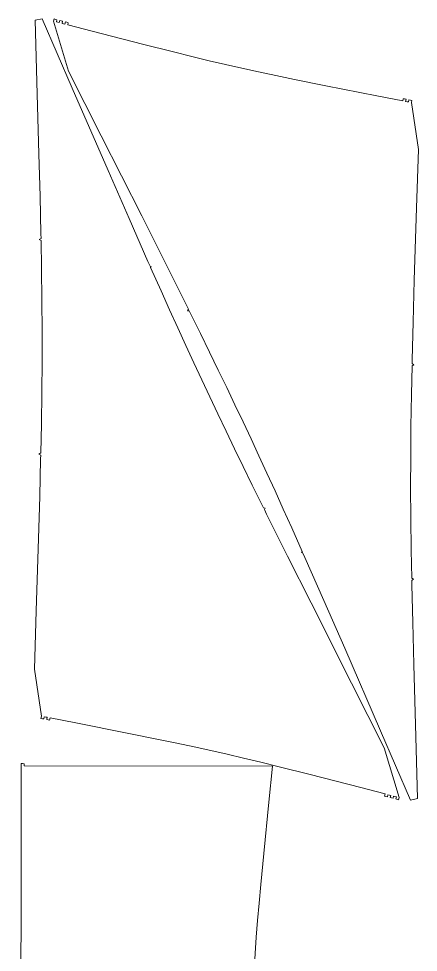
# Model space of a CAD drawing. Header units: millimetres. Extents: x -700 to 700, y -18553 to 18579.
# Drawn here: x -700 to 679, y -15335 to -12117 of the extents above; entities that cross this region are included whole.
import ezdxf

# ---------------------------------------------------------------- set-up
doc = ezdxf.new("R2010")
doc.units = ezdxf.units.MM
doc.header["$MEASUREMENT"] = 0

msp = doc.modelspace()

# ---------------------------------------------------------------- linework, layer by layer
at = {"color": 250, "lineweight": 13}
for points, knots in [([(613.0115, -14801.4933), (613.0115, -14801.4933), (561.6159, -14629.3961), (561.6159, -14629.3961), (561.6159, -14629.3961), (561.6159, -14629.3961), (448.7283, -14406.6612), (448.7283, -14406.6612), (448.7283, -14406.6612), (448.7283, -14406.6612), (308.9656, -14130.2285), (308.9656, -14130.2285), (308.9656, -14130.2285), (308.9656, -14130.2285), (228.0104, -13969.2904), (228.0104, -13969.2904), (228.0104, -13969.2904), (228.0104, -13969.2904), (155.6839, -13824.4378), (155.6839, -13824.4378), (155.6839, -13824.4378), (155.6839, -13824.4378), (147.8006, -13808.4956), (147.8006, -13808.4956), (147.8006, -13808.4956), (147.8006, -13808.4956), (150.5645, -13803.4111), (150.5645, -13803.4111), (150.5645, -13803.4111), (150.5645, -13803.4111), (144.864, -13802.5569), (144.864, -13802.5569), (144.864, -13802.5569), (144.864, -13802.5569), (106.2486, -13724.4666), (106.2486, -13724.4666), (106.2486, -13724.4666), (106.2486, -13724.4666), (74.9494, -13660.6818), (74.9494, -13660.6818), (74.9494, -13660.6818), (74.9494, -13660.6818), (44.8372, -13598.8534), (44.8372, -13598.8534), (44.8372, -13598.8534), (44.8372, -13598.8534), (15.6993, -13538.5286), (15.6993, -13538.5286), (15.6993, -13538.5286), (15.6993, -13538.5286), (-12.6796, -13479.2485), (-12.6796, -13479.2485), (-12.6796, -13479.2485), (-12.6796, -13479.2485), (-40.5152, -13420.5545), (-40.5152, -13420.5545), (-40.5152, -13420.5545), (-40.5152, -13420.5545), (-68.023, -13361.9875), (-68.023, -13361.9875), (-68.023, -13361.9875), (-68.023, -13361.9875), (-95.4188, -13303.0884), (-95.4188, -13303.0884), (-95.4188, -13303.0884), (-95.4188, -13303.0884), (-122.9181, -13243.398), (-122.9181, -13243.398), (-122.9181, -13243.398), (-122.9181, -13243.398), (-150.7365, -13182.4573), (-150.7365, -13182.4573), (-150.7365, -13182.4573), (-150.7365, -13182.4573), (-179.0896, -13119.8074), (-179.0896, -13119.8074), (-179.0896, -13119.8074), (-179.0896, -13119.8074), (-208.1926, -13054.9896), (-208.1926, -13054.9896), (-208.1926, -13054.9896), (-208.1926, -13054.9896), (-244.382, -12973.7265), (-244.382, -12973.7265), (-244.382, -12973.7265), (-244.382, -12973.7265), (-241.9566, -12970.5222), (-241.9566, -12970.5222), (-241.9566, -12970.5222), (-241.9566, -12970.5222), (-245.923, -12970.2662), (-245.923, -12970.2662), (-245.923, -12970.2662), (-245.923, -12970.2662), (-253.5684, -12953.0983), (-253.5684, -12953.0983), (-253.5684, -12953.0983), (-253.5684, -12953.0983), (-318.8572, -12804.9551), (-318.8572, -12804.9551), (-318.8572, -12804.9551), (-318.8572, -12804.9551), (-391.0157, -12639.9005), (-391.0157, -12639.9005), (-391.0157, -12639.9005), (-391.0157, -12639.9005), (-514.5064, -12355.8428), (-514.5064, -12355.8428), (-514.5064, -12355.8428), (-514.5064, -12355.8428), (-618.2254, -12116.624), (-618.2254, -12116.624), (-618.2254, -12116.624), (-618.2254, -12116.624), (-642.4088, -12122.0036), (-642.4088, -12122.0036), (-642.4088, -12122.0036), (-642.4088, -12122.0036), (-636.3248, -12334.2299), (-636.3248, -12334.2299), (-636.3248, -12334.2299), (-636.3248, -12334.2299), (-629.4239, -12583.4769), (-629.4239, -12583.4769), (-629.4239, -12583.4769), (-629.4239, -12583.4769), (-625.708, -12728.4412), (-625.708, -12728.4412), (-625.708, -12728.4412), (-625.708, -12728.4412), (-622.7547, -12858.7288), (-622.7547, -12858.7288), (-622.7547, -12858.7288), (-622.7547, -12858.7288), (-622.4743, -12873.9748), (-622.4743, -12873.9748), (-622.4743, -12873.9748), (-622.4743, -12873.9748), (-628.7529, -12877.6808), (-628.7529, -12877.6808), (-628.7529, -12877.6808), (-628.7529, -12877.6808), (-622.3381, -12881.3806), (-622.3381, -12881.3806), (-622.3381, -12881.3806), (-622.3381, -12881.3806), (-620.5685, -12977.592), (-620.5685, -12977.592), (-620.5685, -12977.592), (-620.5685, -12977.592), (-619.1533, -13088.2887), (-619.1533, -13088.2887), (-619.1533, -13088.2887), (-619.1533, -13088.2887), (-618.5133, -13194.0802), (-618.5133, -13194.0802), (-618.5133, -13194.0802), (-618.5133, -13194.0802), (-618.6524, -13298.2318), (-618.6524, -13298.2318), (-618.6524, -13298.2318), (-618.6524, -13298.2318), (-619.5748, -13404.0114), (-619.5748, -13404.0114), (-619.5748, -13404.0114), (-619.5748, -13404.0114), (-621.285, -13514.687), (-621.285, -13514.687), (-621.285, -13514.687), (-621.285, -13514.687), (-623.3693, -13613.6592), (-623.3693, -13613.6592), (-623.3693, -13613.6592), (-623.3693, -13613.6592), (-629.4445, -13617.3618), (-629.4445, -13617.3618), (-629.4445, -13617.3618), (-629.4445, -13617.3618), (-623.5291, -13621.248), (-623.5291, -13621.248), (-623.5291, -13621.248), (-623.5291, -13621.248), (-623.7877, -13633.524), (-623.7877, -13633.524), (-623.7877, -13633.524), (-623.7877, -13633.524), (-627.0877, -13763.7837), (-627.0877, -13763.7837), (-627.0877, -13763.7837), (-627.0877, -13763.7837), (-631.1894, -13908.7239), (-631.1894, -13908.7239), (-631.1894, -13908.7239), (-631.1894, -13908.7239), (-638.7535, -14157.9356), (-638.7535, -14157.9356), (-638.7535, -14157.9356), (-638.7535, -14157.9356), (-645.0564, -14359.0936), (-645.0564, -14359.0936), (-645.0564, -14359.0936), (-645.0564, -14359.0936), (-621.0004, -14520.9352), (-621.0004, -14520.9352), (-621.0004, -14520.9352), (-621.0004, -14520.9352), (-622.5772, -14528.3443), (-622.5772, -14528.3443), (-622.5772, -14528.3443), (-622.5772, -14528.3443), (-617.595, -14529.4023), (-617.595, -14529.4023), (-617.595, -14529.4023), (-617.595, -14529.4023), (-612.6618, -14530.4355), (-612.6618, -14530.4355), (-612.6618, -14530.4355), (-612.6618, -14530.4355), (-611.1947, -14522.8966), (-611.1947, -14522.8966), (-611.1947, -14522.8966), (-611.1947, -14522.8966), (-606.1888, -14523.8364), (-606.1888, -14523.8364), (-606.1888, -14523.8364), (-606.1888, -14523.8364), (-601.2377, -14524.7802), (-601.2377, -14524.7802), (-601.2377, -14524.7802), (-601.2377, -14524.7802), (-602.8145, -14532.1893), (-602.8145, -14532.1893), (-602.8145, -14532.1893), (-602.8145, -14532.1893), (-597.8323, -14533.2473), (-597.8323, -14533.2473), (-597.8323, -14533.2473), (-597.8323, -14533.2473), (-592.899, -14534.2805), (-592.899, -14534.2805), (-592.899, -14534.2805), (-592.899, -14534.2805), (-591.4319, -14526.7416), (-591.4319, -14526.7416), (-591.4319, -14526.7416), (-591.4319, -14526.7416), (-502.1841, -14544.267), (-502.1841, -14544.267), (-502.1841, -14544.267), (-502.1841, -14544.267), (-325.4387, -14578.9743), (-325.4387, -14578.9743), (-325.4387, -14578.9743), (-325.4387, -14578.9743), (-217.7877, -14600.6384), (-217.7877, -14600.6384), (-217.7877, -14600.6384), (-217.7877, -14600.6384), (-153.4787, -14613.9059), (-153.4787, -14613.9059), (-153.4787, -14613.9059), (-153.4787, -14613.9059), (-93.6662, -14626.5959), (-93.6662, -14626.5959), (-93.6662, -14626.5959), (-93.6662, -14626.5959), (-36.5997, -14639.1054), (-36.5997, -14639.1054), (-36.5997, -14639.1054), (-36.5997, -14639.1054), (19.4837, -14651.8343), (19.4837, -14651.8343), (19.4837, -14651.8343), (19.4837, -14651.8343), (76.3496, -14665.1831), (76.3496, -14665.1831), (76.3496, -14665.1831), (76.3496, -14665.1831), (135.7636, -14679.5527), (135.7636, -14679.5527), (135.7636, -14679.5527), (135.7636, -14679.5527), (199.4885, -14695.3434), (199.4885, -14695.3434), (199.4885, -14695.3434), (199.4885, -14695.3434), (305.935, -14722.2701), (305.935, -14722.2701), (305.935, -14722.2701), (305.935, -14722.2701), (480.3247, -14767.1648), (480.3247, -14767.1648), (480.3247, -14767.1648), (480.3247, -14767.1648), (564.3473, -14788.9031), (564.3473, -14788.9031), (564.3473, -14788.9031), (564.3473, -14788.9031), (562.3294, -14796.2044), (562.3294, -14796.2044), (562.3294, -14796.2044), (562.3294, -14796.2044), (567.2393, -14797.559), (567.2393, -14797.559), (567.2393, -14797.559), (567.2393, -14797.559), (572.1017, -14798.886), (572.1017, -14798.886), (572.1017, -14798.886), (572.1017, -14798.886), (574.0179, -14791.4485), (574.0179, -14791.4485), (574.0179, -14791.4485), (574.0179, -14791.4485), (578.9585, -14792.6867), (578.9585, -14792.6867), (578.9585, -14792.6867), (578.9585, -14792.6867), (583.8441, -14793.9255), (583.8441, -14793.9255), (583.8441, -14793.9255), (583.8441, -14793.9255), (581.8261, -14801.2268), (581.8261, -14801.2268), (581.8261, -14801.2268), (581.8261, -14801.2268), (586.7361, -14802.5814), (586.7361, -14802.5814), (586.7361, -14802.5814), (586.7361, -14802.5814), (591.5984, -14803.9084), (591.5984, -14803.9084), (591.5984, -14803.9084), (591.5984, -14803.9084), (593.5147, -14796.4709), (593.5147, -14796.4709), (593.5147, -14796.4709), (593.5147, -14796.4709), (598.4553, -14797.7091), (598.4553, -14797.7091), (598.4553, -14797.7091), (598.4553, -14797.7091), (603.3409, -14798.9479), (603.3409, -14798.9479), (603.3409, -14798.9479), (603.3409, -14798.9479), (601.3229, -14806.2492), (601.3229, -14806.2492), (601.3229, -14806.2492), (601.3229, -14806.2492), (606.2328, -14807.6038), (606.2328, -14807.6038), (606.2328, -14807.6038), (606.2328, -14807.6038), (611.0952, -14808.9308), (611.0952, -14808.9308), (611.0952, -14808.9308), (611.0952, -14808.9308), (613.0115, -14801.4933), (613.0115, -14801.4933)], [0, 0, 0, 0, 0.010989011, 0.010989011, 0.010989011, 0.010989011, 0.021978022, 0.021978022, 0.021978022, 0.021978022, 0.032967033, 0.032967033, 0.032967033, 0.032967033, 0.043956044, 0.043956044, 0.043956044, 0.043956044, 0.054945055, 0.054945055, 0.054945055, 0.054945055, 0.065934066, 0.065934066, 0.065934066, 0.065934066, 0.076923077, 0.076923077, 0.076923077, 0.076923077, 0.087912088, 0.087912088, 0.087912088, 0.087912088, 0.098901099, 0.098901099, 0.098901099, 0.098901099, 0.10989011, 0.10989011, 0.10989011, 0.10989011, 0.120879121, 0.120879121, 0.120879121, 0.120879121, 0.131868132, 0.131868132, 0.131868132, 0.131868132, 0.142857143, 0.142857143, 0.142857143, 0.142857143, 0.153846154, 0.153846154, 0.153846154, 0.153846154, 0.164835165, 0.164835165, 0.164835165, 0.164835165, 0.175824176, 0.175824176, 0.175824176, 0.175824176, 0.186813187, 0.186813187, 0.186813187, 0.186813187, 0.197802198, 0.197802198, 0.197802198, 0.197802198, 0.208791209, 0.208791209, 0.208791209, 0.208791209, 0.21978022, 0.21978022, 0.21978022, 0.21978022, 0.230769231, 0.230769231, 0.230769231, 0.230769231, 0.241758242, 0.241758242, 0.241758242, 0.241758242, 0.252747253, 0.252747253, 0.252747253, 0.252747253, 0.263736264, 0.263736264, 0.263736264, 0.263736264, 0.274725275, 0.274725275, 0.274725275, 0.274725275, 0.285714286, 0.285714286, 0.285714286, 0.285714286, 0.296703297, 0.296703297, 0.296703297, 0.296703297, 0.307692308, 0.307692308, 0.307692308, 0.307692308, 0.318681319, 0.318681319, 0.318681319, 0.318681319, 0.32967033, 0.32967033, 0.32967033, 0.32967033, 0.340659341, 0.340659341, 0.340659341, 0.340659341, 0.351648352, 0.351648352, 0.351648352, 0.351648352, 0.362637363, 0.362637363, 0.362637363, 0.362637363, 0.373626374, 0.373626374, 0.373626374, 0.373626374, 0.384615385, 0.384615385, 0.384615385, 0.384615385, 0.395604396, 0.395604396, 0.395604396, 0.395604396, 0.406593407, 0.406593407, 0.406593407, 0.406593407, 0.417582418, 0.417582418, 0.417582418, 0.417582418, 0.428571429, 0.428571429, 0.428571429, 0.428571429, 0.43956044, 0.43956044, 0.43956044, 0.43956044, 0.450549451, 0.450549451, 0.450549451, 0.450549451, 0.461538462, 0.461538462, 0.461538462, 0.461538462, 0.472527473, 0.472527473, 0.472527473, 0.472527473, 0.483516484, 0.483516484, 0.483516484, 0.483516484, 0.494505495, 0.494505495, 0.494505495, 0.494505495, 0.505494505, 0.505494505, 0.505494505, 0.505494505, 0.516483516, 0.516483516, 0.516483516, 0.516483516, 0.527472527, 0.527472527, 0.527472527, 0.527472527, 0.538461538, 0.538461538, 0.538461538, 0.538461538, 0.549450549, 0.549450549, 0.549450549, 0.549450549, 0.56043956, 0.56043956, 0.56043956, 0.56043956, 0.571428571, 0.571428571, 0.571428571, 0.571428571, 0.582417582, 0.582417582, 0.582417582, 0.582417582, 0.593406593, 0.593406593, 0.593406593, 0.593406593, 0.604395604, 0.604395604, 0.604395604, 0.604395604, 0.615384615, 0.615384615, 0.615384615, 0.615384615, 0.626373626, 0.626373626, 0.626373626, 0.626373626, 0.637362637, 0.637362637, 0.637362637, 0.637362637, 0.648351648, 0.648351648, 0.648351648, 0.648351648, 0.659340659, 0.659340659, 0.659340659, 0.659340659, 0.67032967, 0.67032967, 0.67032967, 0.67032967, 0.681318681, 0.681318681, 0.681318681, 0.681318681, 0.692307692, 0.692307692, 0.692307692, 0.692307692, 0.703296703, 0.703296703, 0.703296703, 0.703296703, 0.714285714, 0.714285714, 0.714285714, 0.714285714, 0.725274725, 0.725274725, 0.725274725, 0.725274725, 0.736263736, 0.736263736, 0.736263736, 0.736263736, 0.747252747, 0.747252747, 0.747252747, 0.747252747, 0.758241758, 0.758241758, 0.758241758, 0.758241758, 0.769230769, 0.769230769, 0.769230769, 0.769230769, 0.78021978, 0.78021978, 0.78021978, 0.78021978, 0.791208791, 0.791208791, 0.791208791, 0.791208791, 0.802197802, 0.802197802, 0.802197802, 0.802197802, 0.813186813, 0.813186813, 0.813186813, 0.813186813, 0.824175824, 0.824175824, 0.824175824, 0.824175824, 0.835164835, 0.835164835, 0.835164835, 0.835164835, 0.846153846, 0.846153846, 0.846153846, 0.846153846, 0.857142857, 0.857142857, 0.857142857, 0.857142857, 0.868131868, 0.868131868, 0.868131868, 0.868131868, 0.879120879, 0.879120879, 0.879120879, 0.879120879, 0.89010989, 0.89010989, 0.89010989, 0.89010989, 0.901098901, 0.901098901, 0.901098901, 0.901098901, 0.912087912, 0.912087912, 0.912087912, 0.912087912, 0.923076923, 0.923076923, 0.923076923, 0.923076923, 0.934065934, 0.934065934, 0.934065934, 0.934065934, 0.945054945, 0.945054945, 0.945054945, 0.945054945, 0.956043956, 0.956043956, 0.956043956, 0.956043956, 0.967032967, 0.967032967, 0.967032967, 0.967032967, 0.978021978, 0.978021978, 0.978021978, 0.978021978, 1, 1, 1, 1]), ([(-579.0964, -12125.1446), (-579.0964, -12125.1446), (-527.7008, -12297.2418), (-527.7008, -12297.2418), (-527.7008, -12297.2418), (-527.7008, -12297.2418), (-414.8132, -12519.9767), (-414.8132, -12519.9767), (-414.8132, -12519.9767), (-414.8132, -12519.9767), (-275.0505, -12796.4094), (-275.0505, -12796.4094), (-275.0505, -12796.4094), (-275.0505, -12796.4094), (-194.0953, -12957.3475), (-194.0953, -12957.3475), (-194.0953, -12957.3475), (-194.0953, -12957.3475), (-121.7688, -13102.2001), (-121.7688, -13102.2001), (-121.7688, -13102.2001), (-121.7688, -13102.2001), (-113.8855, -13118.1423), (-113.8855, -13118.1423), (-113.8855, -13118.1423), (-113.8855, -13118.1423), (-116.6494, -13123.2268), (-116.6494, -13123.2268), (-116.6494, -13123.2268), (-116.6494, -13123.2268), (-110.9489, -13124.081), (-110.9489, -13124.081), (-110.9489, -13124.081), (-110.9489, -13124.081), (-72.3335, -13202.1713), (-72.3335, -13202.1713), (-72.3335, -13202.1713), (-72.3335, -13202.1713), (-41.0343, -13265.9561), (-41.0343, -13265.9561), (-41.0343, -13265.9561), (-41.0343, -13265.9561), (-10.9221, -13327.7845), (-10.9221, -13327.7845), (-10.9221, -13327.7845), (-10.9221, -13327.7845), (18.2158, -13388.1093), (18.2158, -13388.1093), (18.2158, -13388.1093), (18.2158, -13388.1093), (46.5947, -13447.3894), (46.5947, -13447.3894), (46.5947, -13447.3894), (46.5947, -13447.3894), (74.4303, -13506.0834), (74.4303, -13506.0834), (74.4303, -13506.0834), (74.4303, -13506.0834), (101.9381, -13564.6504), (101.9381, -13564.6504), (101.9381, -13564.6504), (101.9381, -13564.6504), (129.3339, -13623.5495), (129.3339, -13623.5495), (129.3339, -13623.5495), (129.3339, -13623.5495), (156.8332, -13683.2399), (156.8332, -13683.2399), (156.8332, -13683.2399), (156.8332, -13683.2399), (184.6516, -13744.1806), (184.6516, -13744.1806), (184.6516, -13744.1806), (184.6516, -13744.1806), (213.0047, -13806.8305), (213.0047, -13806.8305), (213.0047, -13806.8305), (213.0047, -13806.8305), (242.1077, -13871.6483), (242.1077, -13871.6483), (242.1077, -13871.6483), (242.1077, -13871.6483), (278.2971, -13952.9114), (278.2971, -13952.9114), (278.2971, -13952.9114), (278.2971, -13952.9114), (275.8717, -13956.1157), (275.8717, -13956.1157), (275.8717, -13956.1157), (275.8717, -13956.1157), (279.8381, -13956.3717), (279.8381, -13956.3717), (279.8381, -13956.3717), (279.8381, -13956.3717), (287.4835, -13973.5396), (287.4835, -13973.5396), (287.4835, -13973.5396), (287.4835, -13973.5396), (352.7723, -14121.6828), (352.7723, -14121.6828), (352.7723, -14121.6828), (352.7723, -14121.6828), (424.9308, -14286.7374), (424.9308, -14286.7374), (424.9308, -14286.7374), (424.9308, -14286.7374), (548.4215, -14570.7951), (548.4215, -14570.7951), (548.4215, -14570.7951), (548.4215, -14570.7951), (652.1405, -14810.0139), (652.1405, -14810.0139), (652.1405, -14810.0139), (652.1405, -14810.0139), (676.3239, -14804.6343), (676.3239, -14804.6343), (676.3239, -14804.6343), (676.3239, -14804.6343), (670.2399, -14592.408), (670.2399, -14592.408), (670.2399, -14592.408), (670.2399, -14592.408), (663.339, -14343.161), (663.339, -14343.161), (663.339, -14343.161), (663.339, -14343.161), (659.6231, -14198.1967), (659.6231, -14198.1967), (659.6231, -14198.1967), (659.6231, -14198.1967), (656.6698, -14067.9091), (656.6698, -14067.9091), (656.6698, -14067.9091), (656.6698, -14067.9091), (656.3894, -14052.6631), (656.3894, -14052.6631), (656.3894, -14052.6631), (656.3894, -14052.6631), (662.668, -14048.9571), (662.668, -14048.9571), (662.668, -14048.9571), (662.668, -14048.9571), (656.2532, -14045.2573), (656.2532, -14045.2573), (656.2532, -14045.2573), (656.2532, -14045.2573), (654.4836, -13949.0459), (654.4836, -13949.0459), (654.4836, -13949.0459), (654.4836, -13949.0459), (653.0684, -13838.3492), (653.0684, -13838.3492), (653.0684, -13838.3492), (653.0684, -13838.3492), (652.4284, -13732.5577), (652.4284, -13732.5577), (652.4284, -13732.5577), (652.4284, -13732.5577), (652.5675, -13628.4061), (652.5675, -13628.4061), (652.5675, -13628.4061), (652.5675, -13628.4061), (653.4899, -13522.6265), (653.4899, -13522.6265), (653.4899, -13522.6265), (653.4899, -13522.6265), (655.2001, -13411.9509), (655.2001, -13411.9509), (655.2001, -13411.9509), (655.2001, -13411.9509), (657.2844, -13312.9787), (657.2844, -13312.9787), (657.2844, -13312.9787), (657.2844, -13312.9787), (663.3596, -13309.2761), (663.3596, -13309.2761), (663.3596, -13309.2761), (663.3596, -13309.2761), (657.4442, -13305.3899), (657.4442, -13305.3899), (657.4442, -13305.3899), (657.4442, -13305.3899), (657.7028, -13293.1139), (657.7028, -13293.1139), (657.7028, -13293.1139), (657.7028, -13293.1139), (661.0028, -13162.8542), (661.0028, -13162.8542), (661.0028, -13162.8542), (661.0028, -13162.8542), (665.1045, -13017.914), (665.1045, -13017.914), (665.1045, -13017.914), (665.1045, -13017.914), (672.6686, -12768.7023), (672.6686, -12768.7023), (672.6686, -12768.7023), (672.6686, -12768.7023), (678.9715, -12567.5443), (678.9715, -12567.5443), (678.9715, -12567.5443), (678.9715, -12567.5443), (654.9155, -12405.7027), (654.9155, -12405.7027), (654.9155, -12405.7027), (654.9155, -12405.7027), (656.4923, -12398.2936), (656.4923, -12398.2936), (656.4923, -12398.2936), (656.4923, -12398.2936), (651.5101, -12397.2356), (651.5101, -12397.2356), (651.5101, -12397.2356), (651.5101, -12397.2356), (646.5769, -12396.2024), (646.5769, -12396.2024), (646.5769, -12396.2024), (646.5769, -12396.2024), (645.1098, -12403.7413), (645.1098, -12403.7413), (645.1098, -12403.7413), (645.1098, -12403.7413), (640.1039, -12402.8015), (640.1039, -12402.8015), (640.1039, -12402.8015), (640.1039, -12402.8015), (635.1528, -12401.8577), (635.1528, -12401.8577), (635.1528, -12401.8577), (635.1528, -12401.8577), (636.7296, -12394.4486), (636.7296, -12394.4486), (636.7296, -12394.4486), (636.7296, -12394.4486), (631.7474, -12393.3906), (631.7474, -12393.3906), (631.7474, -12393.3906), (631.7474, -12393.3906), (626.8141, -12392.3574), (626.8141, -12392.3574), (626.8141, -12392.3574), (626.8141, -12392.3574), (625.347, -12399.8963), (625.347, -12399.8963), (625.347, -12399.8963), (625.347, -12399.8963), (536.0992, -12382.3709), (536.0992, -12382.3709), (536.0992, -12382.3709), (536.0992, -12382.3709), (359.3538, -12347.6636), (359.3538, -12347.6636), (359.3538, -12347.6636), (359.3538, -12347.6636), (251.7028, -12325.9995), (251.7028, -12325.9995), (251.7028, -12325.9995), (251.7028, -12325.9995), (187.3938, -12312.732), (187.3938, -12312.732), (187.3938, -12312.732), (187.3938, -12312.732), (127.5813, -12300.042), (127.5813, -12300.042), (127.5813, -12300.042), (127.5813, -12300.042), (70.5148, -12287.5325), (70.5148, -12287.5325), (70.5148, -12287.5325), (70.5148, -12287.5325), (14.4314, -12274.8036), (14.4314, -12274.8036), (14.4314, -12274.8036), (14.4314, -12274.8036), (-42.4345, -12261.4548), (-42.4345, -12261.4548), (-42.4345, -12261.4548), (-42.4345, -12261.4548), (-101.8485, -12247.0852), (-101.8485, -12247.0852), (-101.8485, -12247.0852), (-101.8485, -12247.0852), (-165.5734, -12231.2945), (-165.5734, -12231.2945), (-165.5734, -12231.2945), (-165.5734, -12231.2945), (-272.0199, -12204.3678), (-272.0199, -12204.3678), (-272.0199, -12204.3678), (-272.0199, -12204.3678), (-446.4096, -12159.4731), (-446.4096, -12159.4731), (-446.4096, -12159.4731), (-446.4096, -12159.4731), (-530.4322, -12137.7348), (-530.4322, -12137.7348), (-530.4322, -12137.7348), (-530.4322, -12137.7348), (-528.4143, -12130.4335), (-528.4143, -12130.4335), (-528.4143, -12130.4335), (-528.4143, -12130.4335), (-533.3242, -12129.0789), (-533.3242, -12129.0789), (-533.3242, -12129.0789), (-533.3242, -12129.0789), (-538.1866, -12127.7519), (-538.1866, -12127.7519), (-538.1866, -12127.7519), (-538.1866, -12127.7519), (-540.1028, -12135.1894), (-540.1028, -12135.1894), (-540.1028, -12135.1894), (-540.1028, -12135.1894), (-545.0434, -12133.9512), (-545.0434, -12133.9512), (-545.0434, -12133.9512), (-545.0434, -12133.9512), (-549.929, -12132.7124), (-549.929, -12132.7124), (-549.929, -12132.7124), (-549.929, -12132.7124), (-547.911, -12125.4111), (-547.911, -12125.4111), (-547.911, -12125.4111), (-547.911, -12125.4111), (-552.821, -12124.0565), (-552.821, -12124.0565), (-552.821, -12124.0565), (-552.821, -12124.0565), (-557.6833, -12122.7295), (-557.6833, -12122.7295), (-557.6833, -12122.7295), (-557.6833, -12122.7295), (-559.5996, -12130.167), (-559.5996, -12130.167), (-559.5996, -12130.167), (-559.5996, -12130.167), (-564.5402, -12128.9288), (-564.5402, -12128.9288), (-564.5402, -12128.9288), (-564.5402, -12128.9288), (-569.4258, -12127.69), (-569.4258, -12127.69), (-569.4258, -12127.69), (-569.4258, -12127.69), (-567.4078, -12120.3887), (-567.4078, -12120.3887), (-567.4078, -12120.3887), (-567.4078, -12120.3887), (-572.3177, -12119.0341), (-572.3177, -12119.0341), (-572.3177, -12119.0341), (-572.3177, -12119.0341), (-577.1801, -12117.7071), (-577.1801, -12117.7071), (-577.1801, -12117.7071), (-577.1801, -12117.7071), (-579.0964, -12125.1446), (-579.0964, -12125.1446)], [0, 0, 0, 0, 0.010989011, 0.010989011, 0.010989011, 0.010989011, 0.021978022, 0.021978022, 0.021978022, 0.021978022, 0.032967033, 0.032967033, 0.032967033, 0.032967033, 0.043956044, 0.043956044, 0.043956044, 0.043956044, 0.054945055, 0.054945055, 0.054945055, 0.054945055, 0.065934066, 0.065934066, 0.065934066, 0.065934066, 0.076923077, 0.076923077, 0.076923077, 0.076923077, 0.087912088, 0.087912088, 0.087912088, 0.087912088, 0.098901099, 0.098901099, 0.098901099, 0.098901099, 0.10989011, 0.10989011, 0.10989011, 0.10989011, 0.120879121, 0.120879121, 0.120879121, 0.120879121, 0.131868132, 0.131868132, 0.131868132, 0.131868132, 0.142857143, 0.142857143, 0.142857143, 0.142857143, 0.153846154, 0.153846154, 0.153846154, 0.153846154, 0.164835165, 0.164835165, 0.164835165, 0.164835165, 0.175824176, 0.175824176, 0.175824176, 0.175824176, 0.186813187, 0.186813187, 0.186813187, 0.186813187, 0.197802198, 0.197802198, 0.197802198, 0.197802198, 0.208791209, 0.208791209, 0.208791209, 0.208791209, 0.21978022, 0.21978022, 0.21978022, 0.21978022, 0.230769231, 0.230769231, 0.230769231, 0.230769231, 0.241758242, 0.241758242, 0.241758242, 0.241758242, 0.252747253, 0.252747253, 0.252747253, 0.252747253, 0.263736264, 0.263736264, 0.263736264, 0.263736264, 0.274725275, 0.274725275, 0.274725275, 0.274725275, 0.285714286, 0.285714286, 0.285714286, 0.285714286, 0.296703297, 0.296703297, 0.296703297, 0.296703297, 0.307692308, 0.307692308, 0.307692308, 0.307692308, 0.318681319, 0.318681319, 0.318681319, 0.318681319, 0.32967033, 0.32967033, 0.32967033, 0.32967033, 0.340659341, 0.340659341, 0.340659341, 0.340659341, 0.351648352, 0.351648352, 0.351648352, 0.351648352, 0.362637363, 0.362637363, 0.362637363, 0.362637363, 0.373626374, 0.373626374, 0.373626374, 0.373626374, 0.384615385, 0.384615385, 0.384615385, 0.384615385, 0.395604396, 0.395604396, 0.395604396, 0.395604396, 0.406593407, 0.406593407, 0.406593407, 0.406593407, 0.417582418, 0.417582418, 0.417582418, 0.417582418, 0.428571429, 0.428571429, 0.428571429, 0.428571429, 0.43956044, 0.43956044, 0.43956044, 0.43956044, 0.450549451, 0.450549451, 0.450549451, 0.450549451, 0.461538462, 0.461538462, 0.461538462, 0.461538462, 0.472527473, 0.472527473, 0.472527473, 0.472527473, 0.483516484, 0.483516484, 0.483516484, 0.483516484, 0.494505495, 0.494505495, 0.494505495, 0.494505495, 0.505494505, 0.505494505, 0.505494505, 0.505494505, 0.516483516, 0.516483516, 0.516483516, 0.516483516, 0.527472527, 0.527472527, 0.527472527, 0.527472527, 0.538461538, 0.538461538, 0.538461538, 0.538461538, 0.549450549, 0.549450549, 0.549450549, 0.549450549, 0.56043956, 0.56043956, 0.56043956, 0.56043956, 0.571428571, 0.571428571, 0.571428571, 0.571428571, 0.582417582, 0.582417582, 0.582417582, 0.582417582, 0.593406593, 0.593406593, 0.593406593, 0.593406593, 0.604395604, 0.604395604, 0.604395604, 0.604395604, 0.615384615, 0.615384615, 0.615384615, 0.615384615, 0.626373626, 0.626373626, 0.626373626, 0.626373626, 0.637362637, 0.637362637, 0.637362637, 0.637362637, 0.648351648, 0.648351648, 0.648351648, 0.648351648, 0.659340659, 0.659340659, 0.659340659, 0.659340659, 0.67032967, 0.67032967, 0.67032967, 0.67032967, 0.681318681, 0.681318681, 0.681318681, 0.681318681, 0.692307692, 0.692307692, 0.692307692, 0.692307692, 0.703296703, 0.703296703, 0.703296703, 0.703296703, 0.714285714, 0.714285714, 0.714285714, 0.714285714, 0.725274725, 0.725274725, 0.725274725, 0.725274725, 0.736263736, 0.736263736, 0.736263736, 0.736263736, 0.747252747, 0.747252747, 0.747252747, 0.747252747, 0.758241758, 0.758241758, 0.758241758, 0.758241758, 0.769230769, 0.769230769, 0.769230769, 0.769230769, 0.78021978, 0.78021978, 0.78021978, 0.78021978, 0.791208791, 0.791208791, 0.791208791, 0.791208791, 0.802197802, 0.802197802, 0.802197802, 0.802197802, 0.813186813, 0.813186813, 0.813186813, 0.813186813, 0.824175824, 0.824175824, 0.824175824, 0.824175824, 0.835164835, 0.835164835, 0.835164835, 0.835164835, 0.846153846, 0.846153846, 0.846153846, 0.846153846, 0.857142857, 0.857142857, 0.857142857, 0.857142857, 0.868131868, 0.868131868, 0.868131868, 0.868131868, 0.879120879, 0.879120879, 0.879120879, 0.879120879, 0.89010989, 0.89010989, 0.89010989, 0.89010989, 0.901098901, 0.901098901, 0.901098901, 0.901098901, 0.912087912, 0.912087912, 0.912087912, 0.912087912, 0.923076923, 0.923076923, 0.923076923, 0.923076923, 0.934065934, 0.934065934, 0.934065934, 0.934065934, 0.945054945, 0.945054945, 0.945054945, 0.945054945, 0.956043956, 0.956043956, 0.956043956, 0.956043956, 0.967032967, 0.967032967, 0.967032967, 0.967032967, 0.978021978, 0.978021978, 0.978021978, 0.978021978, 1, 1, 1, 1]), ([(-692.6241, -17129.7675), (-692.6241, -17129.7675), (-691.8603, -15919.0811), (-691.8603, -15919.0811), (-691.8603, -15919.0811), (-691.8603, -15919.0811), (-699.5406, -15919.1163), (-699.5406, -15919.1163), (-699.5406, -15919.1163), (-699.5406, -15919.1163), (-699.4918, -15914.0763), (-699.4918, -15914.0763), (-699.4918, -15914.0763), (-699.4918, -15914.0763), (-699.4284, -15908.9834), (-699.4284, -15908.9834), (-699.4284, -15908.9834), (-699.4284, -15908.9834), (-691.854, -15909.0811), (-691.854, -15909.0811), (-691.854, -15909.0811), (-691.854, -15909.0811), (-691.0858, -14692.1212), (-691.0858, -14692.1212), (-691.0858, -14692.1212), (-691.0858, -14692.1212), (-691.1258, -14684.4409), (-691.1258, -14684.4409), (-691.1258, -14684.4409), (-691.1258, -14684.4409), (-686.0858, -14684.4865), (-686.0858, -14684.4865), (-686.0858, -14684.4865), (-686.0858, -14684.4865), (-680.9928, -14684.5467), (-680.9928, -14684.5467), (-680.9928, -14684.5467), (-680.9928, -14684.5467), (-681.0858, -14692.1212), (-681.0858, -14692.1212), (-681.0858, -14692.1212), (-681.0858, -14692.1212), (176.5132, -14692.6687), (176.5132, -14692.6687), (176.5132, -14692.6687), (176.5132, -14692.6687), (163.7812, -14817.3473), (163.7812, -14817.3473), (163.7812, -14817.3473), (163.7812, -14817.3473), (145.9873, -14993.6854), (145.9873, -14993.6854), (145.9873, -14993.6854), (145.9873, -14993.6854), (135.5901, -15101.2499), (135.5901, -15101.2499), (135.5901, -15101.2499), (135.5901, -15101.2499), (129.6859, -15165.5945), (129.6859, -15165.5945), (129.6859, -15165.5945), (129.6859, -15165.5945), (124.5246, -15225.5336), (124.5246, -15225.5336), (124.5246, -15225.5336), (124.5246, -15225.5336), (119.9783, -15282.8419), (119.9783, -15282.8419), (119.9783, -15282.8419), (119.9783, -15282.8419), (115.9188, -15339.2968), (115.9188, -15339.2968), (115.9188, -15339.2968), (115.9188, -15339.2968), (112.2187, -15396.6757), (112.2187, -15396.6757), (112.2187, -15396.6757), (112.2187, -15396.6757), (108.7507, -15456.7535), (108.7507, -15456.7535), (108.7507, -15456.7535), (108.7507, -15456.7535), (105.3882, -15521.292), (105.3882, -15521.292), (105.3882, -15521.292), (105.3882, -15521.292), (100.2899, -15629.2474), (100.2899, -15629.2474), (100.2899, -15629.2474), (100.2899, -15629.2474), (92.6723, -15806.3623), (92.6723, -15806.3623), (92.6723, -15806.3623), (92.6723, -15806.3623), (88.3595, -15914.6294), (88.3595, -15914.6294), (88.3595, -15914.6294), (88.3595, -15914.6294), (71.186, -16024.5834), (71.186, -16024.5834), (71.186, -16024.5834), (71.186, -16024.5834), (44.0481, -16199.7106), (44.0481, -16199.7106), (44.0481, -16199.7106), (44.0481, -16199.7106), (27.9504, -16306.5608), (27.9504, -16306.5608), (27.9504, -16306.5608), (27.9504, -16306.5608), (18.6359, -16370.4949), (18.6359, -16370.4949), (18.6359, -16370.4949), (18.6359, -16370.4949), (10.2971, -16430.0695), (10.2971, -16430.0695), (10.2971, -16430.0695), (10.2971, -16430.0695), (2.7122, -16487.05), (2.7122, -16487.05), (2.7122, -16487.05), (2.7122, -16487.05), (-4.3412, -16543.2042), (-4.3412, -16543.2042), (-4.3412, -16543.2042), (-4.3412, -16543.2042), (-11.0849, -16600.3002), (-11.0849, -16600.3002), (-11.0849, -16600.3002), (-11.0849, -16600.3002), (-17.7403, -16660.1033), (-17.7403, -16660.1033), (-17.7403, -16660.1033), (-17.7403, -16660.1033), (-24.5274, -16724.3661), (-24.5274, -16724.3661), (-24.5274, -16724.3661), (-24.5274, -16724.3661), (-35.3548, -16831.8881), (-35.3548, -16831.8881), (-35.3548, -16831.8881), (-35.3548, -16831.8881), (-52.3729, -17008.3318), (-52.3729, -17008.3318), (-52.3729, -17008.3318), (-52.3729, -17008.3318), (-63.9763, -17130.1642), (-63.9763, -17130.1642), (-63.9763, -17130.1642), (-63.9763, -17130.1642), (-642.3577, -17129.7991), (-642.3577, -17129.7991), (-642.3577, -17129.7991), (-642.3577, -17129.7991), (-642.3548, -17137.4796), (-642.3548, -17137.4796), (-642.3548, -17137.4796), (-642.3548, -17137.4796), (-647.3946, -17137.4096), (-647.3946, -17137.4096), (-647.3946, -17137.4096), (-647.3946, -17137.4096), (-652.4872, -17137.3247), (-652.4872, -17137.3247), (-652.4872, -17137.3247), (-652.4872, -17137.3247), (-652.3575, -17129.7508), (-652.3575, -17129.7508), (-652.3575, -17129.7508), (-652.3575, -17129.7508), (-657.3977, -17129.772), (-657.3977, -17129.772), (-657.3977, -17129.772), (-657.3977, -17129.772), (-662.4909, -17129.8075), (-662.4909, -17129.8075), (-662.4909, -17129.8075), (-662.4909, -17129.8075), (-662.4881, -17137.4879), (-662.4881, -17137.4879), (-662.4881, -17137.4879), (-662.4881, -17137.4879), (-667.5278, -17137.4179), (-667.5278, -17137.4179), (-667.5278, -17137.4179), (-667.5278, -17137.4179), (-672.6205, -17137.3331), (-672.6205, -17137.3331), (-672.6205, -17137.3331), (-672.6205, -17137.3331), (-672.4908, -17129.7591), (-672.4908, -17129.7591), (-672.4908, -17129.7591), (-672.4908, -17129.7591), (-677.531, -17129.7803), (-677.531, -17129.7803), (-677.531, -17129.7803), (-677.531, -17129.7803), (-682.6242, -17129.8159), (-682.6242, -17129.8159), (-682.6242, -17129.8159), (-682.6242, -17129.8159), (-682.6214, -17137.4963), (-682.6214, -17137.4963), (-682.6214, -17137.4963), (-682.6214, -17137.4963), (-687.6611, -17137.4263), (-687.6611, -17137.4263), (-687.6611, -17137.4263), (-687.6611, -17137.4263), (-692.7538, -17137.3415), (-692.7538, -17137.3415), (-692.7538, -17137.3415), (-692.7538, -17137.3415), (-692.6241, -17129.7675), (-692.6241, -17129.7675)], [0, 0, 0, 0, 0.018181818, 0.018181818, 0.018181818, 0.018181818, 0.036363636, 0.036363636, 0.036363636, 0.036363636, 0.054545455, 0.054545455, 0.054545455, 0.054545455, 0.072727273, 0.072727273, 0.072727273, 0.072727273, 0.090909091, 0.090909091, 0.090909091, 0.090909091, 0.109090909, 0.109090909, 0.109090909, 0.109090909, 0.127272727, 0.127272727, 0.127272727, 0.127272727, 0.145454545, 0.145454545, 0.145454545, 0.145454545, 0.163636364, 0.163636364, 0.163636364, 0.163636364, 0.181818182, 0.181818182, 0.181818182, 0.181818182, 0.2, 0.2, 0.2, 0.2, 0.218181818, 0.218181818, 0.218181818, 0.218181818, 0.236363636, 0.236363636, 0.236363636, 0.236363636, 0.254545455, 0.254545455, 0.254545455, 0.254545455, 0.272727273, 0.272727273, 0.272727273, 0.272727273, 0.290909091, 0.290909091, 0.290909091, 0.290909091, 0.309090909, 0.309090909, 0.309090909, 0.309090909, 0.327272727, 0.327272727, 0.327272727, 0.327272727, 0.345454545, 0.345454545, 0.345454545, 0.345454545, 0.363636364, 0.363636364, 0.363636364, 0.363636364, 0.381818182, 0.381818182, 0.381818182, 0.381818182, 0.4, 0.4, 0.4, 0.4, 0.418181818, 0.418181818, 0.418181818, 0.418181818, 0.436363636, 0.436363636, 0.436363636, 0.436363636, 0.454545455, 0.454545455, 0.454545455, 0.454545455, 0.472727273, 0.472727273, 0.472727273, 0.472727273, 0.490909091, 0.490909091, 0.490909091, 0.490909091, 0.509090909, 0.509090909, 0.509090909, 0.509090909, 0.527272727, 0.527272727, 0.527272727, 0.527272727, 0.545454545, 0.545454545, 0.545454545, 0.545454545, 0.563636364, 0.563636364, 0.563636364, 0.563636364, 0.581818182, 0.581818182, 0.581818182, 0.581818182, 0.6, 0.6, 0.6, 0.6, 0.618181818, 0.618181818, 0.618181818, 0.618181818, 0.636363636, 0.636363636, 0.636363636, 0.636363636, 0.654545455, 0.654545455, 0.654545455, 0.654545455, 0.672727273, 0.672727273, 0.672727273, 0.672727273, 0.690909091, 0.690909091, 0.690909091, 0.690909091, 0.709090909, 0.709090909, 0.709090909, 0.709090909, 0.727272727, 0.727272727, 0.727272727, 0.727272727, 0.745454545, 0.745454545, 0.745454545, 0.745454545, 0.763636364, 0.763636364, 0.763636364, 0.763636364, 0.781818182, 0.781818182, 0.781818182, 0.781818182, 0.8, 0.8, 0.8, 0.8, 0.818181818, 0.818181818, 0.818181818, 0.818181818, 0.836363636, 0.836363636, 0.836363636, 0.836363636, 0.854545455, 0.854545455, 0.854545455, 0.854545455, 0.872727273, 0.872727273, 0.872727273, 0.872727273, 0.890909091, 0.890909091, 0.890909091, 0.890909091, 0.909090909, 0.909090909, 0.909090909, 0.909090909, 0.927272727, 0.927272727, 0.927272727, 0.927272727, 0.945454545, 0.945454545, 0.945454545, 0.945454545, 0.963636364, 0.963636364, 0.963636364, 0.963636364, 1, 1, 1, 1])]:
    msp.add_open_spline(points, degree=3, knots=knots, dxfattribs=at)

doc.saveas('drawing.dxf')
